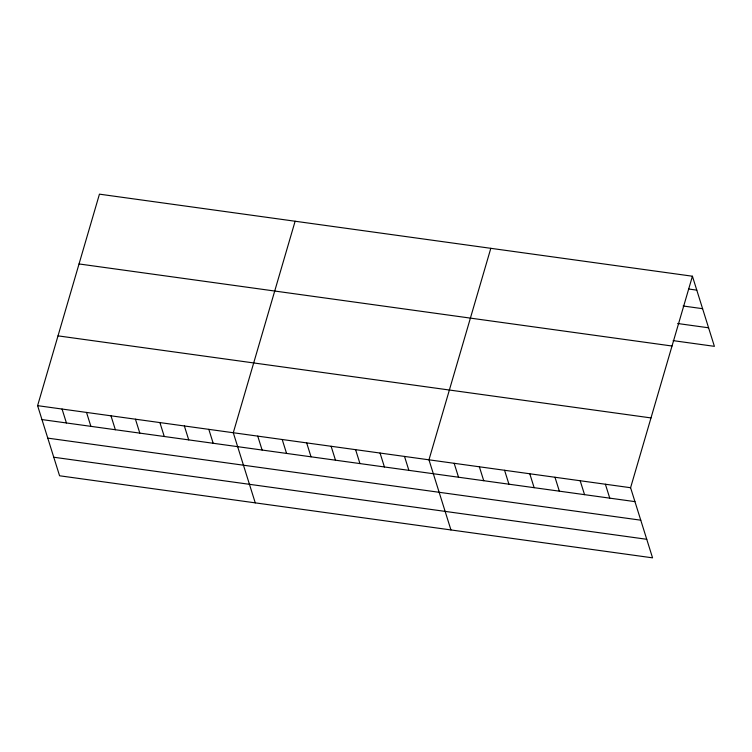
<?xml version="1.0" encoding="UTF-8"?>
<svg xmlns="http://www.w3.org/2000/svg" width="752" height="752" viewBox="0 0 752 752"><rect width="100%" height="100%" fill="white"/><g stroke="black" fill="none" stroke-linecap="round" stroke-linejoin="round"><path stroke-width="1.13" d="M692.423 276.219L630.59 487.719L652.557 557.843L59.577 475.781L37.6 405.657L99.443 194.157L692.423 276.219L714.4 346.343L673.162 340.637M295.122 221.238L233.289 432.738L255.257 502.862M490.812 248.32L428.969 459.82L450.946 529.944M688.766 289.022L696.784 290.14M683.126 305.989L702.603 308.687M677.655 323.51L708.591 327.797M79.035 263.952L672.015 346.014M58.007 335.862L650.997 417.924M37.6 405.657L630.59 487.719M41.962 419.578L634.951 501.631M47.771 438.125L640.76 520.187M53.768 457.235L646.748 539.287M605.388 484.232L609.75 498.144M580.177 480.744L584.548 494.656M554.976 477.257L559.347 491.169M529.775 473.769L534.136 487.681M504.573 470.282L508.935 484.203M479.372 466.795L483.733 480.716M454.17 463.307L458.532 477.229M404.51 456.436L408.872 470.348M380.051 453.042L384.413 466.964M355.593 449.658L359.954 463.58M331.124 446.274L335.486 460.196M306.666 442.89L311.027 456.812M282.207 439.506L286.568 453.428M257.748 436.122L262.11 450.044M208.821 429.354L213.183 443.276M184.362 425.97L188.724 439.892M159.903 422.586L164.265 436.508M135.445 419.202L139.806 433.124M110.986 415.818L115.347 429.74M86.518 412.425L90.879 426.346M62.059 409.041L66.42 422.962"/></g></svg>
